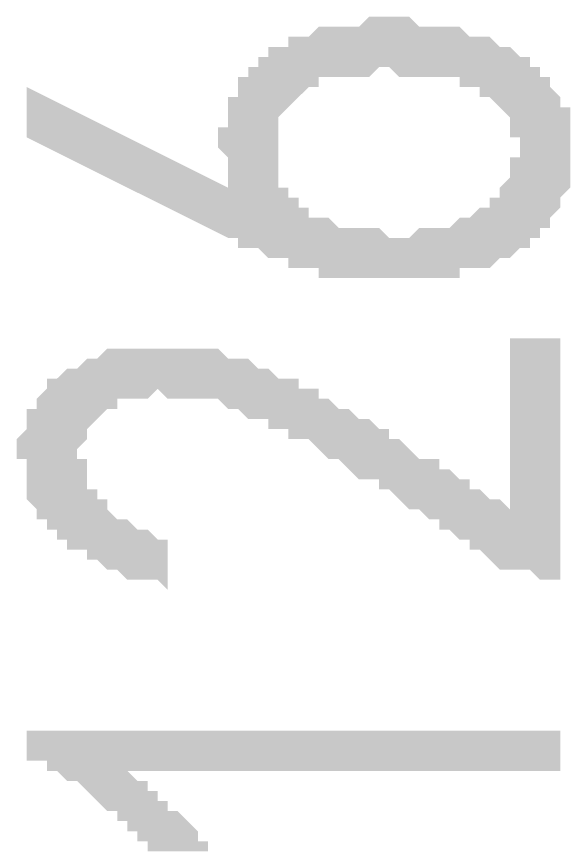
# Model space of a CAD drawing. Header units: millimetres. Extents: x 6156 to 7119, y 3162 to 3647.
# Drawn here: x 6668.56 to 6672.06, y 3467.78 to 3473.05 of the extents above; entities that cross this region are included whole.
import ezdxf

# ---------------------------------------------------------------- set-up
doc = ezdxf.new("R2010")
doc.units = ezdxf.units.MM
doc.layers.add('图层1', color=7, linetype='Continuous')

msp = doc.modelspace()

# ---------------------------------------------------------------- hatches: boundary and pattern name
at = {"layer": '图层1', "transparency": 33554559}
h = msp.add_hatch(color=256, dxfattribs=at)
h.paths.add_polyline_path([(6670.8496, 3471.403), (6670.7861, 3471.403), (6670.7226, 3471.403), (6670.6591, 3471.403), (6670.6591, 3471.403), (6670.5956, 3471.403), (6670.5321, 3471.403), (6670.4686, 3471.403), (6670.4686, 3471.4665), (6670.4051, 3471.4665), (6670.3416, 3471.4665), (6670.3416, 3471.4665), (6670.2781, 3471.4665), (6670.2781, 3471.53), (6670.2146, 3471.53), (6670.1511, 3471.53), (6670.1511, 3471.53), (6670.0876, 3471.5935), (6670.0241, 3471.5935), (6669.9606, 3471.5935), (6669.9606, 3471.657), (6669.8971, 3471.657), (6669.8971, 3471.657), (6668.6272, 3472.2919), (6668.6272, 3472.6094), (6669.8971, 3471.9744), (6669.8971, 3472.0379), (6669.8971, 3472.1014), (6669.8971, 3472.1014), (6669.8971, 3472.1649), (6669.8971, 3472.1649), (6669.8336, 3472.2284), (6669.8336, 3472.2919), (6669.8336, 3472.2919), (6669.8336, 3472.3554), (6669.8971, 3472.3554), (6669.8971, 3472.4189), (6669.8971, 3472.4189), (6669.8971, 3472.4824), (6669.8971, 3472.4824), (6669.8971, 3472.5459), (6669.9606, 3472.5459), (6669.9606, 3472.6094), (6669.9606, 3472.6094), (6669.9606, 3472.6729), (6670.0241, 3472.6729), (6670.0241, 3472.7364), (6670.0876, 3472.7364), (6670.0876, 3472.7999), (6670.1511, 3472.7999), (6670.1511, 3472.8634), (6670.2146, 3472.8634), (6670.2781, 3472.8634), (6670.2781, 3472.9269), (6670.3416, 3472.9269), (6670.3416, 3472.9269), (6670.4051, 3472.9269), (6670.4686, 3472.9904), (6670.4686, 3472.9904), (6670.5321, 3472.9904), (6670.5956, 3472.9904), (6670.6591, 3472.9904), (6670.6591, 3472.9904), (6670.7226, 3472.9904), (6670.7861, 3473.0539), (6670.8496, 3473.0539), (6670.8496, 3473.0539), (6670.9131, 3473.0539), (6670.9766, 3473.0539), (6670.9766, 3473.0539), (6671.0401, 3473.0539), (6671.1036, 3472.9904), (6671.1671, 3472.9904), (6671.1671, 3472.9904), (6671.2306, 3472.9904), (6671.2941, 3472.9904), (6671.3576, 3472.9904), (6671.3576, 3472.9904), (6671.421, 3472.9269), (6671.4845, 3472.9269), (6671.4845, 3472.9269), (6671.548, 3472.9269), (6671.6115, 3472.8634), (6671.6115, 3472.8634), (6671.675, 3472.8634), (6671.7385, 3472.7999), (6671.7385, 3472.7999), (6671.802, 3472.7999), (6671.802, 3472.7364), (6671.802, 3472.7364), (6671.8655, 3472.7364), (6671.8655, 3472.6729), (6671.929, 3472.6729), (6671.929, 3472.6094), (6671.929, 3472.6094), (6671.9925, 3472.5459), (6671.9925, 3472.5459), (6671.9925, 3472.4824), (6672.056, 3472.4824), (6672.056, 3472.4189), (6672.056, 3472.3554), (6672.056, 3472.3554), (6672.056, 3472.2919), (6672.056, 3472.2919), (6672.056, 3472.2284), (6672.056, 3472.1649), (6672.056, 3472.1649), (6672.056, 3472.1014), (6672.056, 3472.0379), (6672.056, 3472.0379), (6672.056, 3471.9744), (6672.056, 3471.9744), (6671.9925, 3471.9109), (6671.9925, 3471.9109), (6671.9925, 3471.8474), (6671.9925, 3471.8474), (6671.929, 3471.784), (6671.929, 3471.784), (6671.929, 3471.7205), (6671.8655, 3471.7205), (6671.8655, 3471.657), (6671.802, 3471.657), (6671.802, 3471.5935), (6671.7385, 3471.5935), (6671.7385, 3471.5935), (6671.675, 3471.53), (6671.675, 3471.53), (6671.6115, 3471.53), (6671.548, 3471.4665), (6671.548, 3471.4665), (6671.4845, 3471.4665), (6671.421, 3471.4665), (6671.3576, 3471.4665), (6671.3576, 3471.403), (6671.2941, 3471.403), (6671.2306, 3471.403), (6671.1671, 3471.403), (6671.1671, 3471.403), (6671.1036, 3471.403), (6671.0401, 3471.403), (6670.9766, 3471.403), (6670.9766, 3471.403), (6670.9131, 3471.403), (6670.8496, 3471.403), (6670.8496, 3471.403)], flags=0)
h.paths.add_polyline_path([(6671.4845, 3471.8474), (6671.548, 3471.8474), (6671.548, 3471.9109), (6671.6115, 3471.9109), (6671.6115, 3471.9744), (6671.6115, 3471.9744), (6671.675, 3472.0379), (6671.675, 3472.0379), (6671.675, 3472.1014), (6671.675, 3472.1014), (6671.675, 3472.1649), (6671.7385, 3472.1649), (6671.7385, 3472.2284), (6671.7385, 3472.2919), (6671.675, 3472.2919), (6671.675, 3472.3554), (6671.675, 3472.3554), (6671.675, 3472.4189), (6671.675, 3472.4189), (6671.6115, 3472.4824), (6671.6115, 3472.4824), (6671.548, 3472.5459), (6671.548, 3472.5459), (6671.4845, 3472.5459), (6671.4845, 3472.6094), (6671.421, 3472.6094), (6671.421, 3472.6094), (6671.3576, 3472.6094), (6671.3576, 3472.6729), (6671.2941, 3472.6729), (6671.2306, 3472.6729), (6671.1671, 3472.6729), (6671.1671, 3472.6729), (6671.1036, 3472.6729), (6671.0401, 3472.6729), (6670.9766, 3472.6729), (6670.9131, 3472.7364), (6670.9131, 3472.7364), (6670.8496, 3472.7364), (6670.7861, 3472.6729), (6670.7226, 3472.6729), (6670.6591, 3472.6729), (6670.5956, 3472.6729), (6670.5956, 3472.6729), (6670.5321, 3472.6729), (6670.4686, 3472.6729), (6670.4686, 3472.6094), (6670.4051, 3472.6094), (6670.4051, 3472.6094), (6670.3416, 3472.5459), (6670.3416, 3472.5459), (6670.3416, 3472.5459), (6670.2781, 3472.4824), (6670.2781, 3472.4824), (6670.2146, 3472.4189), (6670.2146, 3472.4189), (6670.2146, 3472.3554), (6670.2146, 3472.3554), (6670.2146, 3472.2919), (6670.2146, 3472.2284), (6670.2146, 3472.2284), (6670.2146, 3472.1649), (6670.2146, 3472.1649), (6670.2146, 3472.1014), (6670.2146, 3472.1014), (6670.2146, 3472.0379), (6670.2146, 3471.9744), (6670.2781, 3471.9744), (6670.2781, 3471.9109), (6670.2781, 3471.9109), (6670.3416, 3471.9109), (6670.3416, 3471.8474), (6670.4051, 3471.8474), (6670.4051, 3471.784), (6670.4686, 3471.784), (6670.4686, 3471.784), (6670.5321, 3471.784), (6670.5956, 3471.7205), (6670.6591, 3471.7205), (6670.6591, 3471.7205), (6670.7226, 3471.7205), (6670.7861, 3471.7205), (6670.8496, 3471.7205), (6670.8496, 3471.7205), (6670.9131, 3471.657), (6670.9766, 3471.657), (6671.0401, 3471.657), (6671.0401, 3471.657), (6671.1036, 3471.7205), (6671.1036, 3471.7205), (6671.1671, 3471.7205), (6671.2306, 3471.7205), (6671.2941, 3471.7205), (6671.2941, 3471.7205), (6671.3576, 3471.784), (6671.421, 3471.784), (6671.421, 3471.784), (6671.4845, 3471.8474), (6671.4845, 3471.8474)], flags=0)
for points in [[(6671.929, 3469.498), (6671.8655, 3469.498), (6671.802, 3469.5615), (6671.802, 3469.5615), (6671.7386, 3469.5615), (6671.6751, 3469.5615), (6671.6751, 3469.5615), (6671.6116, 3469.5615), (6671.5481, 3469.625), (6671.5481, 3469.625), (6671.4846, 3469.6885), (6671.4846, 3469.6885), (6671.4211, 3469.6885), (6671.4211, 3469.7519), (6671.3576, 3469.7519), (6671.3576, 3469.7519), (6671.2941, 3469.8154), (6671.2941, 3469.8154), (6671.2306, 3469.8154), (6671.2306, 3469.8789), (6671.1671, 3469.8789), (6671.1671, 3469.8789), (6671.1036, 3469.9424), (6671.1036, 3469.9424), (6671.0401, 3469.9424), (6670.9766, 3470.0059), (6670.9766, 3470.0059), (6670.9131, 3470.0694), (6670.8496, 3470.0694), (6670.8496, 3470.1329), (6670.7861, 3470.1329), (6670.7226, 3470.1329), (6670.6591, 3470.1964), (6670.6591, 3470.1964), (6670.5956, 3470.2599), (6670.5321, 3470.2599), (6670.4686, 3470.3234), (6670.4686, 3470.3234), (6670.4051, 3470.3869), (6670.3416, 3470.3869), (6670.2781, 3470.3869), (6670.2781, 3470.4504), (6670.2146, 3470.4504), (6670.1512, 3470.4504), (6670.1512, 3470.5139), (6670.0877, 3470.5139), (6670.0877, 3470.5139), (6670.0242, 3470.5139), (6669.9607, 3470.5774), (6669.9607, 3470.5774), (6669.8972, 3470.5774), (6669.8972, 3470.5774), (6669.8972, 3470.5774), (6669.8337, 3470.6409), (6669.7702, 3470.6409), (6669.7067, 3470.6409), (6669.6432, 3470.6409), (6669.6432, 3470.6409), (6669.5797, 3470.6409), (6669.5162, 3470.6409), (6669.4527, 3470.7044), (6669.4527, 3470.7044), (6669.3892, 3470.6409), (6669.3892, 3470.6409), (6669.3257, 3470.6409), (6669.2622, 3470.6409), (6669.1987, 3470.6409), (6669.1987, 3470.5774), (6669.1352, 3470.5774), (6669.1352, 3470.5774), (6669.0717, 3470.5139), (6669.0717, 3470.5139), (6669.0717, 3470.5139), (6669.0082, 3470.4504), (6669.0082, 3470.4504), (6669.0082, 3470.3869), (6669.0082, 3470.3869), (6668.9447, 3470.3234), (6668.9447, 3470.2599), (6669.0082, 3470.2599), (6669.0082, 3470.1964), (6669.0082, 3470.1964), (6669.0082, 3470.1329), (6669.0082, 3470.1329), (6669.0082, 3470.0694), (6669.0717, 3470.0694), (6669.0717, 3470.0059), (6669.1352, 3470.0059), (6669.1352, 3469.9424), (6669.1352, 3469.9424), (6669.1987, 3469.8789), (6669.1987, 3469.8789), (6669.2622, 3469.8789), (6669.3257, 3469.8154), (6669.3257, 3469.8154), (6669.3892, 3469.8154), (6669.4527, 3469.7519), (6669.4527, 3469.7519), (6669.5162, 3469.7519), (6669.5162, 3469.7519), (6669.5162, 3469.4345), (6669.4527, 3469.498), (6669.3892, 3469.498), (6669.3257, 3469.498), (6669.2622, 3469.498), (6669.1987, 3469.5615), (6669.1987, 3469.5615), (6669.1352, 3469.5615), (6669.0717, 3469.625), (6669.0717, 3469.625), (6669.0082, 3469.625), (6669.0082, 3469.6885), (6668.9447, 3469.6885), (6668.8812, 3469.6885), (6668.8812, 3469.7519), (6668.8177, 3469.7519), (6668.8177, 3469.7519), (6668.8177, 3469.7519), (6668.8177, 3469.8154), (6668.7542, 3469.8154), (6668.7542, 3469.8789), (6668.6907, 3469.8789), (6668.6907, 3469.9424), (6668.6907, 3469.9424), (6668.6272, 3470.0059), (6668.6272, 3470.0059), (6668.6272, 3470.0694), (6668.6272, 3470.0694), (6668.6272, 3470.1329), (6668.6272, 3470.1964), (6668.6272, 3470.1964), (6668.6272, 3470.2599), (6668.5638, 3470.2599), (6668.5638, 3470.3234), (6668.5638, 3470.3869), (6668.5638, 3470.3869), (6668.6272, 3470.4504), (6668.6272, 3470.4504), (6668.6272, 3470.4504), (6668.6272, 3470.5139), (6668.6272, 3470.5139), (6668.6272, 3470.5774), (6668.6907, 3470.5774), (6668.6907, 3470.6409), (6668.6907, 3470.6409), (6668.7542, 3470.7044), (6668.7542, 3470.7044), (6668.7542, 3470.7679), (6668.8177, 3470.7679), (6668.8177, 3470.7679), (6668.8812, 3470.8314), (6668.8812, 3470.8314), (6668.9447, 3470.8314), (6669.0082, 3470.8949), (6669.0082, 3470.8949), (6669.0717, 3470.8949), (6669.1352, 3470.9584), (6669.1352, 3470.9584), (6669.1987, 3470.9584), (6669.2622, 3470.9584), (6669.3257, 3470.9584), (6669.3257, 3470.9584), (6669.3892, 3470.9584), (6669.4527, 3470.9584), (6669.5162, 3470.9584), (6669.5797, 3470.9584), (6669.5797, 3470.9584), (6669.6432, 3470.9584), (6669.6432, 3470.9584), (6669.7067, 3470.9584), (6669.7702, 3470.9584), (6669.7702, 3470.9584), (6669.8337, 3470.9584), (6669.8972, 3470.8949), (6669.8972, 3470.8949), (6669.9607, 3470.8949), (6670.0242, 3470.8949), (6670.0877, 3470.8314), (6670.0877, 3470.8314), (6670.1512, 3470.8314), (6670.2146, 3470.7679), (6670.2781, 3470.7679), (6670.3416, 3470.7679), (6670.3416, 3470.7679), (6670.3416, 3470.7044), (6670.3416, 3470.7044), (6670.4051, 3470.7044), (6670.4051, 3470.7044), (6670.4686, 3470.7044), (6670.4686, 3470.6409), (6670.5321, 3470.6409), (6670.5321, 3470.6409), (6670.5956, 3470.5774), (6670.5956, 3470.5774), (6670.6591, 3470.5774), (6670.6591, 3470.5774), (6670.7226, 3470.5139), (6670.7226, 3470.5139), (6670.7861, 3470.5139), (6670.8496, 3470.4504), (6670.8496, 3470.4504), (6670.9131, 3470.4504), (6670.9131, 3470.3869), (6670.9766, 3470.3869), (6671.0401, 3470.3234), (6671.0401, 3470.3234), (6671.1036, 3470.2599), (6671.1671, 3470.2599), (6671.2306, 3470.2599), (6671.2306, 3470.1964), (6671.2941, 3470.1964), (6671.3576, 3470.1329), (6671.4211, 3470.1329), (6671.4211, 3470.0694), (6671.4846, 3470.0694), (6671.5481, 3470.0059), (6671.6116, 3470.0059), (6671.6751, 3469.9424), (6671.6751, 3469.9424), (6671.6751, 3471.0219), (6671.9925, 3471.0219), (6671.9925, 3469.498)], [(6669.2621, 3468.2915), (6669.3256, 3468.228), (6669.3256, 3468.228), (6669.3891, 3468.228), (6669.3891, 3468.1645), (6669.4526, 3468.1645), (6669.4526, 3468.101), (6669.5161, 3468.101), (6669.5161, 3468.0375), (6669.5796, 3468.0375), (6669.5796, 3468.0375), (6669.6431, 3467.974), (6669.6431, 3467.974), (6669.7066, 3467.9105), (6669.7066, 3467.847), (6669.7701, 3467.847), (6669.7701, 3467.7836), (6669.7701, 3467.7836), (6669.3891, 3467.7836), (6669.3891, 3467.847), (6669.3256, 3467.847), (6669.3256, 3467.9105), (6669.2621, 3467.9105), (6669.2621, 3467.974), (6669.1986, 3467.974), (6669.1986, 3468.0375), (6669.1351, 3468.0375), (6669.1351, 3468.0375), (6669.0716, 3468.101), (6669.0716, 3468.101), (6669.0081, 3468.1645), (6669.0081, 3468.1645), (6668.9446, 3468.228), (6668.9446, 3468.228), (6668.8811, 3468.228), (6668.8176, 3468.2915), (6668.8176, 3468.2915), (6668.7542, 3468.2915), (6668.7542, 3468.355), (6668.6907, 3468.355), (6668.6272, 3468.355), (6668.6272, 3468.4185), (6668.6272, 3468.5455), (6671.9924, 3468.5455), (6671.9924, 3468.2915)]]:
    msp.add_hatch(color=256, dxfattribs=at).paths.add_polyline_path(points)

doc.saveas('drawing.dxf')
